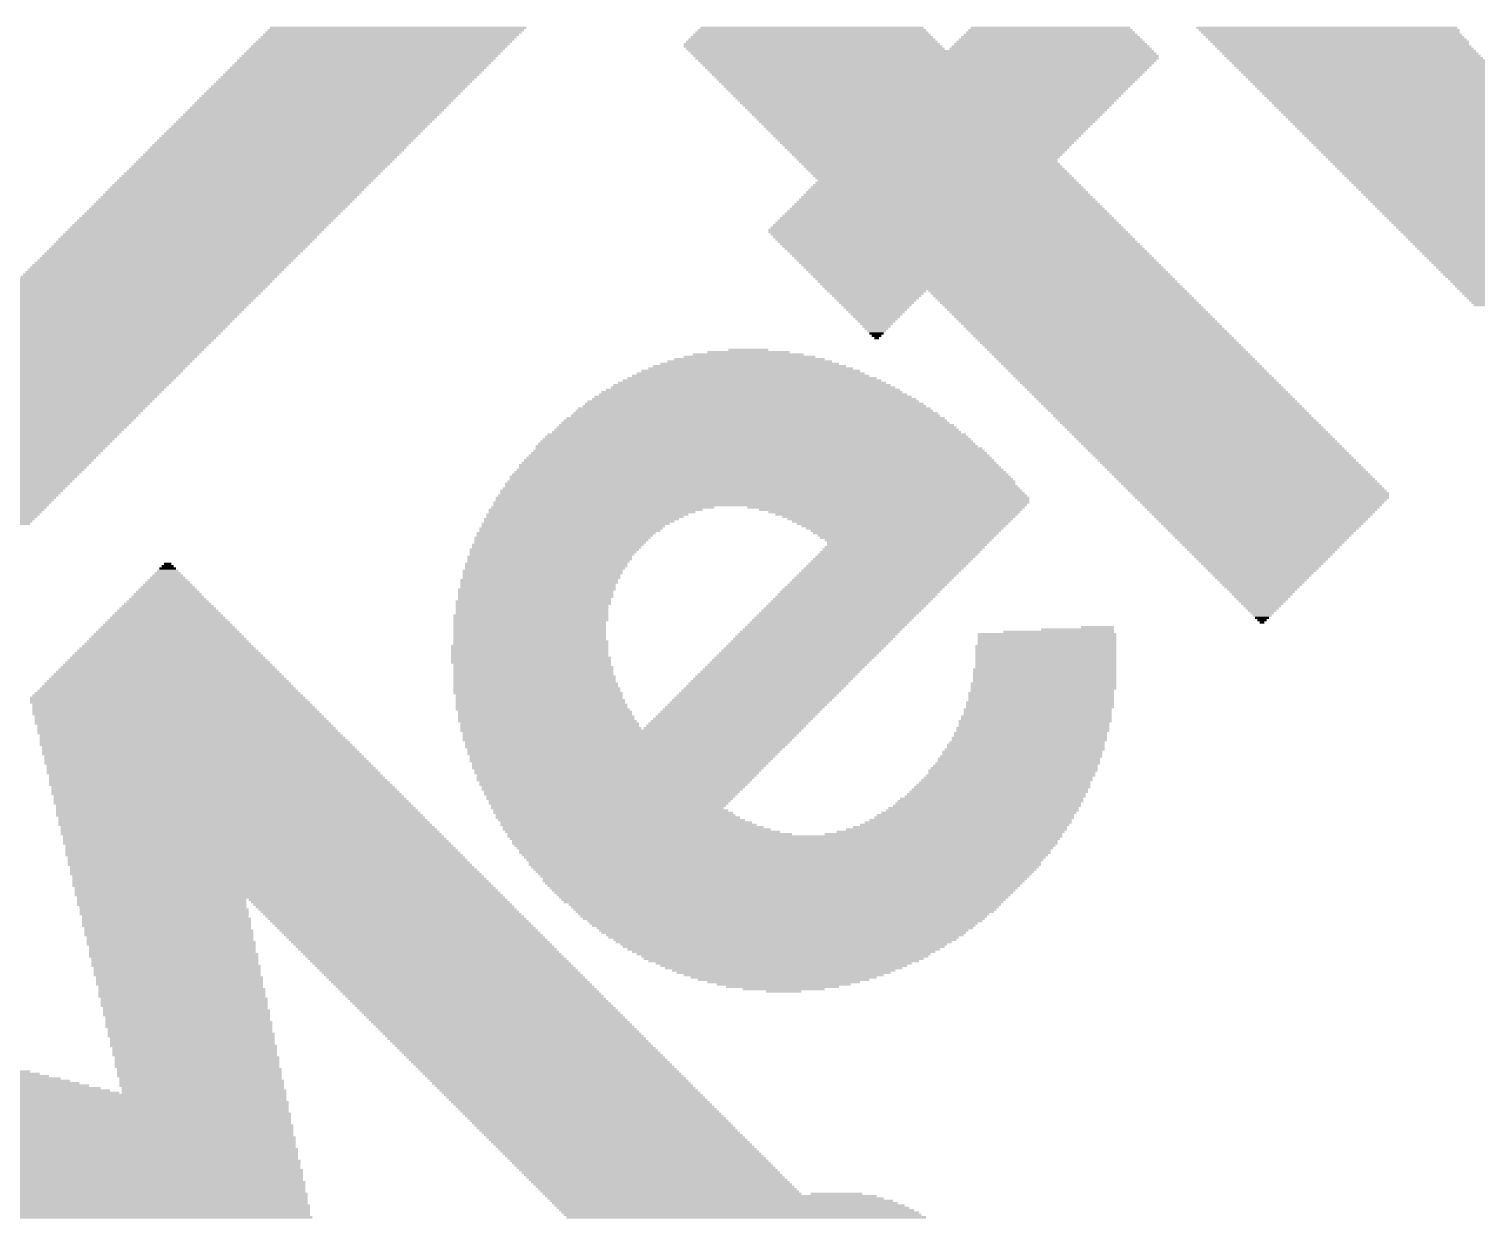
# Model space of a CAD drawing. Extents: x -3.4 to 68.6, y -0.2 to 53.3.
# Drawn here: x 29.53 to 42.55, y 21.31 to 32.01 of the extents above; entities that cross this region are included whole.
import ezdxf

# ---------------------------------------------------------------- set-up
doc = ezdxf.new("R2010")
doc.units = 0
doc.layers.add('200', color=4, linetype='CONTINUOUS')

# ---------------------------------------------------------------- blocks, each defined once
blk = doc.blocks.new('RECT')
blk.add_solid([(-0.5, -0.5), (0.5, -0.5), (-0.5, 0.5), (0.5, 0.5)])

msp = doc.modelspace()

# ---------------------------------------------------------------- block references
at = {"layer": '200', "yscale": 0.0212}
for p, xscale in [((32.7435, 31.9181), 2.3071), ((32.7647, 31.9392), 2.3071), ((32.7859, 31.9604), 2.3071), ((32.807, 31.9816), 2.3071), ((32.8282, 32.0027), 2.3071), ((32.8494, 32.0239), 2.3071), ((36.5745, 31.9181), 2.2224), ((36.5745, 31.9392), 2.1801), ((36.5745, 31.9604), 2.1377), ((36.5745, 31.9816), 2.0954), ((36.5745, 32.0027), 2.0531), ((36.5745, 32.0239), 2.0108), ((38.7229, 31.9181), 1.6509), ((38.7229, 31.9392), 1.6086), ((38.7229, 31.9604), 1.5663), ((38.7229, 31.9816), 1.5239), ((38.7229, 32.0027), 1.4816), ((38.7229, 32.0239), 1.4393), ((41.2099, 32.0239), 2.3494), ((41.231, 32.0027), 2.3494), ((41.2416, 31.9816), 2.3282), ((41.2628, 31.9604), 2.3282), ((41.2839, 31.9392), 2.3282), ((41.3051, 31.9181), 2.3282), ((32.6165, 31.7911), 2.3071), ((32.6377, 31.8122), 2.3071), ((32.6589, 31.8334), 2.3071), ((32.68, 31.8546), 2.3071), ((32.7012, 31.8757), 2.3071), ((32.7224, 31.8969), 2.3071), ((36.5745, 31.8757), 2.3071), ((36.5851, 31.8546), 2.3282), ((36.5745, 31.8969), 2.2647), ((36.6063, 31.8334), 2.3282), ((37.5587, 31.8122), 4.1908), ((37.5799, 31.7911), 4.1908), ((38.7229, 31.8334), 1.8203), ((38.7229, 31.8546), 1.7779), ((38.7229, 31.8757), 1.7356), ((38.7229, 31.8969), 1.6933), ((41.3263, 31.8969), 2.3282), ((41.3368, 31.8757), 2.3071), ((41.358, 31.8546), 2.3071), ((41.3792, 31.8334), 2.3071), ((41.4003, 31.8122), 2.3071), ((41.4215, 31.7911), 2.3071), ((32.4895, 31.6641), 2.3071), ((32.5107, 31.6852), 2.3071), ((32.5319, 31.7064), 2.3071), ((32.553, 31.7276), 2.3071), ((32.5742, 31.7487), 2.3071), ((32.5954, 31.7699), 2.3071), ((37.6011, 31.7699), 4.1908), ((37.6117, 31.7487), 4.1697), ((37.6117, 31.7276), 4.1273), ((37.6117, 31.7064), 4.085), ((37.6117, 31.6852), 4.0427), ((37.6117, 31.6641), 4.0003), ((41.4427, 31.7699), 2.3071), ((41.4638, 31.7487), 2.3071), ((41.485, 31.7276), 2.3071), ((41.5062, 31.7064), 2.3071), ((41.5273, 31.6852), 2.3071), ((41.5485, 31.6641), 2.3071), ((32.3625, 31.5371), 2.3071), ((32.3837, 31.5582), 2.3071), ((32.4049, 31.5794), 2.3071), ((32.426, 31.6006), 2.3071), ((32.4472, 31.6217), 2.3071), ((32.4684, 31.6429), 2.3071), ((37.6117, 31.6429), 3.958), ((37.6117, 31.6217), 3.9157), ((37.6117, 31.6006), 3.8733), ((37.6117, 31.5794), 3.831), ((37.6117, 31.5582), 3.7887), ((37.6117, 31.5371), 3.7464), ((41.5697, 31.6429), 2.3071), ((41.5908, 31.6217), 2.3071), ((41.612, 31.6006), 2.3071), ((41.6332, 31.5794), 2.3071), ((41.6543, 31.5582), 2.3071), ((41.6755, 31.5371), 2.3071), ((32.2144, 31.3889), 2.3071), ((32.2355, 31.4101), 2.3071), ((32.2567, 31.4312), 2.3071), ((32.2779, 31.4524), 2.3071), ((32.299, 31.4736), 2.3071), ((32.3202, 31.4947), 2.3071), ((32.3414, 31.5159), 2.3071), ((37.6117, 31.5159), 3.704), ((37.6117, 31.4947), 3.6617), ((37.6117, 31.4736), 3.6194), ((37.6117, 31.4524), 3.577), ((37.6117, 31.4312), 3.5347), ((37.6117, 31.4101), 3.4924), ((37.6117, 31.3889), 3.45), ((41.6967, 31.5159), 2.3071), ((41.7178, 31.4947), 2.3071), ((41.739, 31.4736), 2.3071), ((41.7602, 31.4524), 2.3071), ((41.7813, 31.4312), 2.3071), ((41.8025, 31.4101), 2.3071), ((41.8237, 31.3889), 2.3071), ((32.0874, 31.2619), 2.3071), ((32.1086, 31.2831), 2.3071), ((32.1297, 31.3042), 2.3071), ((32.1509, 31.3254), 2.3071), ((32.172, 31.3466), 2.3071), ((32.1932, 31.3677), 2.3071), ((37.6117, 31.3677), 3.4077), ((37.6117, 31.3466), 3.3654), ((37.6117, 31.3254), 3.323), ((37.6117, 31.3042), 3.2807), ((37.6117, 31.2831), 3.2384), ((37.6117, 31.2619), 3.196), ((41.8448, 31.3677), 2.3071), ((41.866, 31.3466), 2.3071), ((41.8872, 31.3254), 2.3071), ((41.9083, 31.3042), 2.3071), ((41.9295, 31.2831), 2.3071), ((41.9507, 31.2619), 2.3071), ((31.9604, 31.1349), 2.3071), ((31.9816, 31.1561), 2.3071), ((32.0027, 31.1773), 2.3071), ((32.0239, 31.1984), 2.3071), ((32.0451, 31.2196), 2.3071), ((32.0662, 31.2408), 2.3071), ((37.6117, 31.2408), 3.1537), ((37.6117, 31.2196), 3.1114), ((37.6117, 31.1984), 3.069), ((37.6117, 31.1773), 3.0267), ((37.6117, 31.1561), 2.9844), ((37.6117, 31.1349), 2.9421), ((41.9718, 31.2408), 2.3071), ((41.993, 31.2196), 2.3071), ((42.0142, 31.1984), 2.3071), ((42.0353, 31.1773), 2.3071), ((42.0565, 31.1561), 2.3071), ((42.0777, 31.1349), 2.3071), ((31.8334, 31.0079), 2.3071), ((31.8546, 31.0291), 2.3071), ((31.8757, 31.0503), 2.3071), ((31.8969, 31.0714), 2.3071), ((31.9181, 31.0926), 2.3071), ((31.9392, 31.1138), 2.3071), ((37.6117, 31.1138), 2.8997), ((37.6117, 31.0926), 2.8574), ((37.6117, 31.0714), 2.8151), ((37.6117, 31.0503), 2.7727), ((37.6117, 31.0291), 2.7304), ((37.6117, 31.0079), 2.6881), ((42.0988, 31.1138), 2.3071), ((42.12, 31.0926), 2.3071), ((42.1412, 31.0714), 2.3071), ((42.1623, 31.0503), 2.3071), ((42.1835, 31.0291), 2.3071), ((42.2046, 31.0079), 2.3071), ((31.7064, 30.8809), 2.3071), ((31.7276, 30.9021), 2.3071), ((31.7487, 30.9233), 2.3071), ((31.7699, 30.9444), 2.3071), ((31.7911, 30.9656), 2.3071), ((31.8122, 30.9868), 2.3071), ((37.6117, 30.9868), 2.6457), ((37.6117, 30.9656), 2.6034), ((37.6117, 30.9444), 2.5611), ((37.6117, 30.9233), 2.5187), ((37.6117, 30.9021), 2.4764), ((37.6117, 30.8809), 2.4341), ((42.2258, 30.9868), 2.3071), ((42.247, 30.9656), 2.3071), ((42.2681, 30.9444), 2.3071), ((42.2893, 30.9233), 2.3071), ((42.3105, 30.9021), 2.3071), ((42.3316, 30.8809), 2.3071), ((31.5794, 30.7539), 2.3071), ((31.6006, 30.7751), 2.3071), ((31.6217, 30.7963), 2.3071), ((31.6429, 30.8174), 2.3071), ((31.6641, 30.8386), 2.3071), ((31.6852, 30.8598), 2.3071), ((37.6117, 30.8598), 2.3917), ((37.6117, 30.8386), 2.3494), ((37.6222, 30.8174), 2.3282), ((37.6434, 30.7963), 2.3282), ((37.6646, 30.7751), 2.3282), ((37.6857, 30.7539), 2.3282), ((42.3528, 30.8598), 2.3071), ((42.374, 30.8386), 2.3071), ((42.3951, 30.8174), 2.3071), ((42.4163, 30.7963), 2.3071), ((42.4375, 30.7751), 2.3071), ((42.4586, 30.7539), 2.3071), ((31.4312, 30.6058), 2.3071), ((31.4524, 30.6269), 2.3071), ((31.4736, 30.6481), 2.3071), ((31.4947, 30.6693), 2.3071), ((31.5159, 30.6904), 2.3071), ((31.5371, 30.7116), 2.3071), ((31.5582, 30.7328), 2.3071), ((37.7069, 30.7328), 2.3282), ((37.7281, 30.7116), 2.3282), ((37.7492, 30.6904), 2.3282), ((37.7916, 30.6058), 2.4129), ((37.7704, 30.6693), 2.3282), ((37.7916, 30.6269), 2.3706), ((37.7916, 30.6481), 2.3282), ((42.4798, 30.7328), 2.3071), ((42.501, 30.7116), 2.3071), ((42.5221, 30.6904), 2.3071), ((42.5433, 30.6693), 2.3071), ((42.5645, 30.6481), 2.3071), ((42.5856, 30.6269), 2.3071), ((42.6068, 30.6058), 2.3071), ((31.3042, 30.4788), 2.3071), ((31.3254, 30.4999), 2.3071), ((31.3466, 30.5211), 2.3071), ((31.3677, 30.5423), 2.3071), ((31.3889, 30.5634), 2.3071), ((31.4101, 30.5846), 2.3071), ((37.7916, 30.4788), 2.6669), ((37.7916, 30.4999), 2.6246), ((37.7916, 30.5211), 2.5822), ((37.7916, 30.5423), 2.5399), ((37.7916, 30.5634), 2.4976), ((37.7916, 30.5846), 2.4552), ((42.628, 30.5846), 2.3071), ((42.6491, 30.5634), 2.3071), ((42.6703, 30.5423), 2.3071), ((42.6915, 30.5211), 2.3071), ((42.7126, 30.4999), 2.3071), ((42.7338, 30.4788), 2.3071), ((31.1773, 30.3518), 2.3071), ((31.1984, 30.373), 2.3071), ((31.2196, 30.3941), 2.3071), ((31.2408, 30.4153), 2.3071), ((31.2619, 30.4364), 2.3071), ((31.2831, 30.4576), 2.3071), ((37.7916, 30.3518), 2.9209), ((37.7916, 30.373), 2.8786), ((37.7916, 30.3941), 2.8362), ((37.7916, 30.4153), 2.7939), ((37.7916, 30.4364), 2.7516), ((37.7916, 30.4576), 2.7092), ((42.755, 30.4576), 2.3071), ((42.7761, 30.4364), 2.3071), ((42.7973, 30.4153), 2.3071), ((42.8185, 30.3941), 2.3071), ((42.8396, 30.373), 2.3071), ((42.8608, 30.3518), 2.3071), ((31.0503, 30.2248), 2.3071), ((31.0714, 30.246), 2.3071), ((31.0926, 30.2671), 2.3071), ((31.1138, 30.2883), 2.3071), ((31.1349, 30.3095), 2.3071), ((31.1561, 30.3306), 2.3071), ((37.7916, 30.2248), 3.1749), ((37.7916, 30.246), 3.1325), ((37.7916, 30.2671), 3.0902), ((37.7916, 30.2883), 3.0479), ((37.7916, 30.3095), 3.0055), ((37.7916, 30.3306), 2.9632), ((42.882, 30.3306), 2.3071), ((42.9031, 30.3095), 2.3071), ((42.9243, 30.2883), 2.3071), ((42.9455, 30.2671), 2.3071), ((42.9666, 30.246), 2.3071), ((42.9878, 30.2248), 2.3071), ((30.9233, 30.0978), 2.3071), ((30.9444, 30.119), 2.3071), ((30.9656, 30.1401), 2.3071), ((30.9868, 30.1613), 2.3071), ((31.0079, 30.1825), 2.3071), ((31.0291, 30.2036), 2.3071), ((37.7916, 30.2036), 3.2172), ((37.8022, 30.1825), 3.2384), ((37.8233, 30.1613), 3.2384), ((37.8445, 30.1401), 3.2384), ((37.8657, 30.119), 3.2384), ((37.8868, 30.0978), 3.2384), ((43.0089, 30.2036), 2.3071), ((43.0301, 30.1825), 2.3071), ((43.0513, 30.1613), 2.3071), ((43.0724, 30.1401), 2.3071), ((43.0936, 30.119), 2.3071), ((43.1148, 30.0978), 2.3071), ((30.7963, 29.9708), 2.3071), ((30.8174, 29.992), 2.3071), ((30.8386, 30.0131), 2.3071), ((30.8598, 30.0343), 2.3071), ((30.8809, 30.0555), 2.3071), ((30.9021, 30.0766), 2.3071), ((37.908, 30.0766), 3.2384), ((37.9291, 30.0555), 3.2384), ((37.9503, 30.0343), 3.2384), ((37.9715, 30.0131), 3.2384), ((37.9926, 29.992), 3.2384), ((38.0138, 29.9708), 3.2384), ((43.1359, 30.0766), 2.3071), ((43.1571, 30.0555), 2.3071), ((43.1783, 30.0343), 2.3071), ((43.1994, 30.0131), 2.3071), ((43.2206, 29.992), 2.3071), ((43.2418, 29.9708), 2.3071), ((30.6693, 29.8438), 2.3071), ((30.6904, 29.865), 2.3071), ((30.7116, 29.8861), 2.3071), ((30.7328, 29.9073), 2.3071), ((30.7539, 29.9285), 2.3071), ((30.7751, 29.9496), 2.3071), ((38.035, 29.9496), 3.2384), ((38.0561, 29.9285), 3.2384), ((38.0773, 29.9073), 3.2384), ((38.0985, 29.8861), 3.2384), ((38.1196, 29.865), 3.2384), ((38.1408, 29.8438), 3.2384), ((43.2629, 29.9496), 2.3071), ((43.2841, 29.9285), 2.3071), ((43.3053, 29.9073), 2.3071), ((43.3264, 29.8861), 2.3071), ((43.3476, 29.865), 2.3071), ((43.3688, 29.8438), 2.3071), ((30.5211, 29.6956), 2.3071), ((30.5423, 29.7168), 2.3071), ((30.5634, 29.738), 2.3071), ((30.5846, 29.7591), 2.3071), ((30.6058, 29.7803), 2.3071), ((30.6269, 29.8015), 2.3071), ((30.6481, 29.8226), 2.3071), ((38.162, 29.8226), 3.2384), ((38.1831, 29.8015), 3.2384), ((38.2043, 29.7803), 3.2384), ((38.2255, 29.7591), 3.2384), ((38.2466, 29.738), 3.2384), ((38.2678, 29.7168), 3.2384), ((38.289, 29.6956), 3.2384), ((43.3899, 29.8226), 2.3071), ((43.4111, 29.8015), 2.3071), ((43.4323, 29.7803), 2.3071), ((43.4534, 29.7591), 2.3071), ((43.4746, 29.738), 2.3071), ((43.4958, 29.7168), 2.3071), ((44.988, 29.6956), 5.2491), ((30.3941, 29.5687), 2.3071), ((30.4153, 29.5898), 2.3071), ((30.4365, 29.611), 2.3071), ((30.4576, 29.6321), 2.3071), ((30.4788, 29.6533), 2.3071), ((30.4999, 29.6745), 2.3071), ((38.3101, 29.6745), 3.2384), ((37.1566, 29.6533), 0.889), ((37.1566, 29.6321), 0.8466), ((37.1566, 29.611), 0.8043), ((37.1566, 29.5898), 0.762), ((37.1566, 29.5687), 0.7196), ((38.7864, 29.6533), 2.3282), ((38.8075, 29.6321), 2.3282), ((38.8287, 29.611), 2.3282), ((38.8499, 29.5898), 2.3282), ((38.871, 29.5687), 2.3282), ((44.988, 29.6745), 5.2068), ((44.988, 29.6533), 5.1645), ((44.988, 29.6321), 5.1221), ((44.988, 29.611), 5.0798), ((44.988, 29.5898), 5.0375), ((44.988, 29.5687), 4.9951), ((30.2671, 29.4417), 2.3071), ((30.2883, 29.4628), 2.3071), ((30.3095, 29.484), 2.3071), ((30.3306, 29.5052), 2.3071), ((30.3518, 29.5263), 2.3071), ((30.373, 29.5475), 2.3071), ((37.1566, 29.5475), 0.6773), ((37.1566, 29.5263), 0.635), ((37.1566, 29.5052), 0.5926), ((37.1566, 29.484), 0.5503), ((37.1566, 29.4628), 0.508), ((37.1566, 29.4417), 0.4656), ((38.8922, 29.5475), 2.3282), ((38.9134, 29.5263), 2.3282), ((38.9345, 29.5052), 2.3282), ((38.9557, 29.484), 2.3282), ((38.9769, 29.4628), 2.3282), ((38.998, 29.4417), 2.3282), ((44.988, 29.5475), 4.9528), ((44.988, 29.5263), 4.9105), ((30.1401, 29.3147), 2.3071), ((30.1613, 29.3358), 2.3071), ((30.1825, 29.357), 2.3071), ((30.2036, 29.3782), 2.3071), ((30.2248, 29.3993), 2.3071), ((30.246, 29.4205), 2.3071), ((37.1566, 29.4205), 0.4233), ((37.1566, 29.3993), 0.381), ((37.1566, 29.3782), 0.3387), ((37.1566, 29.357), 0.2963), ((37.1566, 29.3358), 0.254), ((37.1566, 29.3147), 0.2117), ((39.0192, 29.4205), 2.3282), ((39.0404, 29.3993), 2.3282), ((39.0615, 29.3782), 2.3282), ((39.0827, 29.357), 2.3282), ((39.1039, 29.3358), 2.3282), ((39.125, 29.3147), 2.3282), ((30.0131, 29.1877), 2.3071), ((30.0343, 29.2088), 2.3071), ((30.0555, 29.23), 2.3071), ((30.0766, 29.2512), 2.3071), ((30.0978, 29.2723), 2.3071), ((30.119, 29.2935), 2.3071), ((37.1566, 29.2935), 0.1693), ((37.1566, 29.2723), 0.127), ((37.1566, 29.2512), 0.0847), ((37.1566, 29.23), 0.0423), ((39.1462, 29.2935), 2.3282), ((39.1673, 29.2723), 2.3282), ((39.1885, 29.2512), 2.3282), ((39.2097, 29.23), 2.3282), ((39.2308, 29.2088), 2.3282), ((39.252, 29.1877), 2.3282), ((29.8861, 29.0607), 2.3071), ((29.9073, 29.0818), 2.3071), ((29.9285, 29.103), 2.3071), ((29.9496, 29.1242), 2.3071), ((29.9708, 29.1453), 2.3071), ((29.992, 29.1665), 2.3071), ((36.0136, 29.0607), 1.1853), ((36.0031, 29.0818), 0.9948), ((36.0031, 29.103), 0.7408), ((36.0031, 29.1242), 0.3598), ((39.2732, 29.1665), 2.3282), ((39.2943, 29.1453), 2.3282), ((39.3155, 29.1242), 2.3282), ((39.3367, 29.103), 2.3282), ((39.3578, 29.0818), 2.3282), ((39.379, 29.0607), 2.3282), ((29.738, 28.9125), 2.3071), ((29.7591, 28.9337), 2.3071), ((29.7803, 28.9548), 2.3071), ((29.8015, 28.976), 2.3071), ((29.8226, 28.9972), 2.3071), ((29.8438, 29.0183), 2.3071), ((29.865, 29.0395), 2.3071), ((36.0242, 28.9125), 2.0531), ((36.0242, 28.9337), 1.9684), ((36.0242, 28.9548), 1.8414), ((36.0136, 28.976), 1.7356), ((36.0136, 28.9972), 1.6086), ((36.0136, 29.0183), 1.4816), ((36.0136, 29.0395), 1.3546), ((39.4002, 29.0395), 2.3282), ((39.4213, 29.0183), 2.3282), ((39.4425, 28.9972), 2.3282), ((39.4637, 28.976), 2.3282), ((39.4848, 28.9548), 2.3282), ((39.506, 28.9337), 2.3282), ((39.5272, 28.9125), 2.3282), ((29.611, 28.7855), 2.3071), ((29.6322, 28.8067), 2.3071), ((29.6533, 28.8278), 2.3071), ((29.6745, 28.849), 2.3071), ((29.6956, 28.8702), 2.3071), ((29.7168, 28.8913), 2.3071), ((36.0454, 28.7855), 2.5611), ((36.0348, 28.8067), 2.4976), ((36.0348, 28.8278), 2.4129), ((36.0348, 28.849), 2.3282), ((36.0348, 28.8702), 2.2436), ((36.0242, 28.8913), 2.1377), ((39.5483, 28.8913), 2.3282), ((39.5695, 28.8702), 2.3282), ((39.5907, 28.849), 2.3282), ((39.6118, 28.8278), 2.3282), ((39.633, 28.8067), 2.3282), ((39.6542, 28.7855), 2.3282), ((29.484, 28.6585), 2.3071), ((29.5052, 28.6797), 2.3071), ((29.5263, 28.7009), 2.3071), ((29.5475, 28.722), 2.3071), ((29.5687, 28.7432), 2.3071), ((29.5898, 28.7643), 2.3071), ((36.0454, 28.6585), 2.9844), ((36.056, 28.6797), 2.9209), ((36.0454, 28.7009), 2.8574), ((36.0454, 28.722), 2.7727), ((36.0348, 28.7432), 2.7092), ((36.0454, 28.7643), 2.6457), ((39.6753, 28.7643), 2.3282), ((39.6965, 28.7432), 2.3282), ((39.7177, 28.722), 2.3282), ((39.7388, 28.7009), 2.3282), ((39.76, 28.6797), 2.3282), ((39.7812, 28.6585), 2.3282), ((29.357, 28.5315), 2.3071), ((29.3782, 28.5527), 2.3071), ((29.3993, 28.5739), 2.3071), ((29.4205, 28.595), 2.3071), ((29.4417, 28.6162), 2.3071), ((29.4628, 28.6374), 2.3071), ((36.0666, 28.5315), 3.323), ((36.0666, 28.5527), 3.2807), ((36.056, 28.5739), 3.2172), ((36.056, 28.595), 3.1749), ((36.056, 28.6162), 3.0902), ((36.056, 28.6374), 3.0479), ((39.8023, 28.6374), 2.3282), ((39.8235, 28.6162), 2.3282), ((39.8447, 28.595), 2.3282), ((39.8658, 28.5739), 2.3282), ((39.887, 28.5527), 2.3282), ((39.9081, 28.5315), 2.3282), ((29.23, 28.4045), 2.3071), ((29.2512, 28.4257), 2.3071), ((29.2723, 28.4469), 2.3071), ((29.2935, 28.468), 2.3071), ((29.3147, 28.4892), 2.3071), ((29.3358, 28.5104), 2.3071), ((36.0771, 28.4045), 3.6405), ((36.0771, 28.4257), 3.5982), ((36.0771, 28.4469), 3.5559), ((36.0666, 28.468), 3.4924), ((36.0666, 28.4892), 3.45), ((36.0666, 28.5104), 3.4077), ((39.9293, 28.5104), 2.3282), ((39.9505, 28.4892), 2.3282), ((39.9717, 28.468), 2.3282), ((39.9928, 28.4469), 2.3282), ((40.014, 28.4257), 2.3282), ((40.0352, 28.4045), 2.3282), ((29.103, 28.2775), 2.3071), ((29.1242, 28.2987), 2.3071), ((29.1453, 28.3199), 2.3071), ((29.1665, 28.341), 2.3071), ((29.1877, 28.3622), 2.3071), ((29.2088, 28.3834), 2.3071), ((36.0771, 28.2775), 3.9368), ((36.0771, 28.2987), 3.8945), ((36.0771, 28.3199), 3.8522), ((36.0771, 28.341), 3.8099), ((36.0771, 28.3622), 3.7675), ((36.0771, 28.3834), 3.6829), ((40.0563, 28.3834), 2.3282), ((40.0775, 28.3622), 2.3282), ((40.0986, 28.341), 2.3282), ((40.1198, 28.3199), 2.3282), ((40.141, 28.2987), 2.3282), ((40.1621, 28.2775), 2.3282), ((28.9548, 28.1294), 2.3071), ((28.976, 28.1505), 2.3071), ((28.9972, 28.1717), 2.3071), ((29.0183, 28.1929), 2.3071), ((29.0395, 28.214), 2.3071), ((29.0607, 28.2352), 2.3071), ((29.0818, 28.2564), 2.3071), ((36.0983, 28.1294), 4.2332), ((36.0983, 28.1505), 4.1908), ((36.0983, 28.1717), 4.1485), ((36.0983, 28.1929), 4.1062), ((36.0983, 28.214), 4.0638), ((36.0771, 28.2564), 3.9792), ((36.0983, 28.2352), 4.0215), ((40.1833, 28.2564), 2.3282), ((40.2045, 28.2352), 2.3282), ((40.2256, 28.214), 2.3282), ((40.2468, 28.1929), 2.3282), ((40.268, 28.1717), 2.3282), ((40.2891, 28.1505), 2.3282), ((40.3103, 28.1294), 2.3282), ((28.8278, 28.0024), 2.3071), ((28.849, 28.0235), 2.3071), ((28.8702, 28.0447), 2.3071), ((28.8913, 28.0659), 2.3071), ((28.9125, 28.087), 2.3071), ((28.9337, 28.1082), 2.3071), ((36.1089, 28.0024), 4.466), ((36.1089, 28.0235), 4.4237), ((36.1089, 28.0447), 4.3813), ((36.0983, 28.087), 4.3178), ((36.1089, 28.0659), 4.339), ((36.0983, 28.1082), 4.2755), ((40.3315, 28.1082), 2.3282), ((40.3526, 28.087), 2.3282), ((40.3738, 28.0659), 2.3282), ((40.395, 28.0447), 2.3282), ((40.4161, 28.0235), 2.3282), ((40.4373, 28.0024), 2.3282), ((28.7009, 27.8754), 2.3071), ((28.722, 27.8966), 2.3071), ((28.7432, 27.9177), 2.3071), ((28.7644, 27.9389), 2.3071), ((28.7855, 27.96), 2.3071), ((28.8067, 27.9812), 2.3071), ((36.1195, 27.8754), 4.6565), ((36.1089, 27.9177), 4.593), ((36.1195, 27.8966), 4.6141), ((36.1195, 27.9389), 4.5718), ((36.1089, 27.9812), 4.5083), ((36.1195, 27.96), 4.5295), ((40.4585, 27.9812), 2.3282), ((40.4796, 27.96), 2.3282), ((40.5008, 27.9389), 2.3282), ((40.522, 27.9177), 2.3282), ((40.5431, 27.8966), 2.3282), ((40.5643, 27.8754), 2.3282), ((28.5739, 27.7484), 2.3071), ((28.595, 27.7696), 2.3071), ((28.6162, 27.7907), 2.3071), ((28.6374, 27.8119), 2.3071), ((28.6585, 27.8331), 2.3071), ((28.6797, 27.8542), 2.3071), ((36.1195, 27.7484), 4.8258), ((36.1301, 27.7907), 4.8046), ((36.1301, 27.7696), 4.8046), ((36.1301, 27.8119), 4.7623), ((36.1195, 27.8542), 4.6988), ((36.1301, 27.8331), 4.72), ((40.5855, 27.8542), 2.3282), ((40.6066, 27.8331), 2.3282), ((40.6172, 27.8119), 2.3071), ((40.6278, 27.7907), 2.2859), ((40.6278, 27.7696), 2.2436), ((40.6278, 27.7484), 2.2012), ((28.4469, 27.6214), 2.3071), ((28.468, 27.6426), 2.3071), ((28.4892, 27.6637), 2.3071), ((28.5104, 27.6849), 2.3071), ((28.5315, 27.7061), 2.3071), ((28.5527, 27.7272), 2.3071), ((34.5532, 27.6426), 1.8203), ((34.532, 27.6214), 1.7779), ((34.6273, 27.6849), 1.9261), ((34.5955, 27.6637), 1.8626), ((34.6908, 27.7061), 2.0108), ((36.1089, 27.7272), 4.8046), ((37.2413, 27.7061), 2.4976), ((37.2836, 27.6849), 2.3706), ((37.3153, 27.6637), 2.2647), ((37.3365, 27.6426), 2.1801), ((37.3577, 27.6214), 2.0954), ((40.6278, 27.7272), 2.1589), ((40.6278, 27.7061), 2.1166), ((40.6278, 27.6849), 2.0742), ((40.6278, 27.6637), 2.0319), ((40.6278, 27.6426), 1.9896), ((40.6278, 27.6214), 1.9473), ((28.3834, 27.5579), 2.3071), ((28.4045, 27.5791), 2.3071), ((28.4257, 27.6002), 2.3071), ((34.405, 27.5156), 1.6509), ((34.3945, 27.4944), 1.6298), ((34.4474, 27.5579), 1.6933), ((34.4262, 27.5367), 1.6509), ((34.5003, 27.6002), 1.7568), ((34.4791, 27.5791), 1.7144), ((37.3683, 27.6002), 2.0319), ((37.3788, 27.5791), 1.9684), ((37.3894, 27.5579), 1.9049), ((37.4, 27.5367), 1.8414), ((37.4106, 27.5156), 1.7779), ((37.4212, 27.4944), 1.7144), ((40.6278, 27.6002), 1.9049), ((40.6278, 27.5791), 1.8626), ((40.6278, 27.5579), 1.8203), ((40.6278, 27.5367), 1.7779), ((40.6278, 27.5156), 1.7356), ((40.6278, 27.4944), 1.6933), ((34.2886, 27.3674), 1.5451), ((34.331, 27.4309), 1.5874), ((34.3204, 27.4097), 1.5663), ((34.3098, 27.3886), 1.5451), ((34.3627, 27.4732), 1.6086), ((34.3521, 27.4521), 1.5874), ((37.4212, 27.4732), 1.6721), ((37.4318, 27.4521), 1.6086), ((37.4318, 27.4309), 1.5663), ((37.4423, 27.4097), 1.5028), ((37.4423, 27.3886), 1.4604), ((37.4318, 27.3674), 1.4393), ((40.6278, 27.4732), 1.6509), ((40.6278, 27.4521), 1.6086), ((40.6278, 27.4309), 1.5663), ((40.6278, 27.4097), 1.5239), ((40.6278, 27.3886), 1.4816), ((40.6278, 27.3674), 1.4393), ((34.2146, 27.2616), 1.4816), ((34.2146, 27.2404), 1.4816), ((34.204, 27.2192), 1.4604), ((34.2463, 27.3039), 1.5028), ((34.2357, 27.2827), 1.4816), ((34.2569, 27.3251), 1.5239), ((34.278, 27.3462), 1.5239), ((37.2836, 27.2192), 1.4393), ((37.3048, 27.2404), 1.4393), ((37.3259, 27.2616), 1.4393), ((37.3471, 27.2827), 1.4393), ((37.3683, 27.3039), 1.4393), ((37.3894, 27.3251), 1.4393), ((37.4106, 27.3462), 1.4393), ((40.6278, 27.3462), 1.3969), ((40.6278, 27.3251), 1.3546), ((40.6278, 27.3039), 1.3123), ((40.6278, 27.2827), 1.27), ((40.6278, 27.2616), 1.2276), ((40.6278, 27.2404), 1.1853), ((40.6278, 27.2192), 1.143), ((30.7751, 27.0922), 0.2752), ((30.7751, 27.1134), 0.2328), ((30.7751, 27.1346), 0.1905), ((30.7751, 27.1557), 0.1482), ((30.7751, 27.1769), 0.1058), ((30.7751, 27.1981), 0.0635), ((34.1511, 27.1346), 1.4393), ((34.1511, 27.1134), 1.4393), ((34.1405, 27.0922), 1.4181), ((34.1722, 27.1557), 1.4393), ((34.1828, 27.1981), 1.4604), ((34.1828, 27.1769), 1.4604), ((37.1566, 27.0922), 1.4393), ((37.1778, 27.1134), 1.4393), ((37.1989, 27.1346), 1.4393), ((37.2201, 27.1557), 1.4393), ((37.2413, 27.1769), 1.4393), ((37.2624, 27.1981), 1.4393), ((40.6278, 27.1981), 1.1006), ((40.6278, 27.1769), 1.0583), ((40.6278, 27.1557), 1.016), ((40.6278, 27.1346), 0.9736), ((40.6278, 27.1134), 0.9313), ((40.6278, 27.0922), 0.889), ((30.7751, 26.9653), 0.5291), ((30.7751, 26.9864), 0.4868), ((30.7751, 27.0076), 0.4445), ((30.7751, 27.0288), 0.4022), ((30.7751, 27.0499), 0.3598), ((30.7751, 27.0711), 0.3175), ((34.0981, 26.9653), 1.4181), ((34.1087, 27.0076), 1.3969), ((34.1087, 26.9864), 1.3969), ((34.1193, 27.0499), 1.4181), ((34.1193, 27.0288), 1.4181), ((34.1405, 27.0711), 1.4181), ((37.0296, 26.9653), 1.4393), ((37.0508, 26.9864), 1.4393), ((37.0719, 27.0076), 1.4393), ((37.0931, 27.0288), 1.4393), ((37.1143, 27.0499), 1.4393), ((37.1354, 27.0711), 1.4393), ((40.6278, 27.0711), 0.8466), ((40.6278, 27.0499), 0.8043), ((40.6278, 27.0288), 0.762), ((40.6278, 27.0076), 0.7196), ((40.6278, 26.9864), 0.6773), ((40.6278, 26.9653), 0.635), ((30.7751, 26.8383), 0.7831), ((30.7751, 26.8594), 0.7408), ((30.7751, 26.8806), 0.6985), ((30.7751, 26.9018), 0.6561), ((30.7751, 26.9229), 0.6138), ((30.7751, 26.9441), 0.5715), ((34.0664, 26.8594), 1.3969), ((34.0664, 26.8383), 1.3969), ((34.077, 26.8806), 1.3758), ((34.0876, 26.9441), 1.3969), ((34.0876, 26.9229), 1.3969), ((34.0876, 26.9018), 1.3969), ((36.9026, 26.8383), 1.4393), ((36.9238, 26.8594), 1.4393), ((36.9449, 26.8806), 1.4393), ((36.9661, 26.9018), 1.4393), ((36.9873, 26.9229), 1.4393), ((37.0084, 26.9441), 1.4393), ((40.6278, 26.9441), 0.5926), ((40.6278, 26.9229), 0.5503), ((40.6278, 26.9018), 0.508), ((40.6278, 26.8806), 0.4656), ((40.6278, 26.8594), 0.4233), ((40.6278, 26.8383), 0.381), ((30.7751, 26.7113), 1.0371), ((30.7751, 26.7324), 0.9948), ((30.7751, 26.7536), 0.9525), ((30.7751, 26.7748), 0.9101), ((30.7751, 26.7959), 0.8678), ((30.7751, 26.8171), 0.8255), ((34.0452, 26.7324), 1.3969), ((34.0452, 26.7113), 1.3969), ((34.0558, 26.8171), 1.3758), ((34.0558, 26.7959), 1.3758), ((34.0558, 26.7748), 1.3758), ((34.0558, 26.7536), 1.3758), ((36.7756, 26.7113), 1.4393), ((36.7968, 26.7324), 1.4393), ((36.8179, 26.7536), 1.4393), ((36.8391, 26.7748), 1.4393), ((36.8603, 26.7959), 1.4393), ((36.8814, 26.8171), 1.4393), ((40.6278, 26.8171), 0.3387), ((40.6278, 26.7959), 0.2963), ((40.6278, 26.7748), 0.254), ((40.6278, 26.7536), 0.2117), ((40.6278, 26.7324), 0.1693), ((40.6278, 26.7113), 0.127), ((30.7751, 26.5843), 1.2911), ((30.7751, 26.6054), 1.2488), ((30.7751, 26.6266), 1.2065), ((30.7751, 26.6478), 1.1641), ((30.7751, 26.6689), 1.1218), ((30.7751, 26.6901), 1.0795), ((34.0346, 26.6689), 1.3758), ((34.0346, 26.6478), 1.3758), ((34.0346, 26.6266), 1.3758), ((34.0346, 26.6054), 1.3758), ((34.0346, 26.5843), 1.3758), ((34.0452, 26.6901), 1.3969), ((36.6486, 26.5843), 1.4393), ((36.6698, 26.6054), 1.4393), ((36.691, 26.6266), 1.4393), ((36.7121, 26.6478), 1.4393), ((36.7333, 26.6689), 1.4393), ((36.7544, 26.6901), 1.4393), ((38.797, 26.5843), 0.9948), ((38.9663, 26.6054), 0.6561), ((39.1462, 26.6266), 0.2963), ((40.6278, 26.6901), 0.0847), ((40.6278, 26.6689), 0.0423), ((30.7751, 26.4361), 1.5874), ((30.7751, 26.4573), 1.5451), ((30.7751, 26.4784), 1.5028), ((30.7751, 26.4996), 1.4604), ((30.7751, 26.5208), 1.4181), ((30.7751, 26.5419), 1.3758), ((30.7751, 26.5631), 1.3335), ((34.0346, 26.4573), 1.4181), ((34.0346, 26.4361), 1.4181), ((34.0346, 26.5631), 1.3758), ((34.0346, 26.5419), 1.3758), ((34.0346, 26.5208), 1.3758), ((34.0452, 26.4996), 1.3969), ((34.0452, 26.4784), 1.3969), ((36.5005, 26.4361), 1.4393), ((36.5216, 26.4573), 1.4393), ((36.5428, 26.4784), 1.4393), ((36.564, 26.4996), 1.4393), ((36.5851, 26.5208), 1.4393), ((36.6063, 26.5419), 1.4393), ((36.6275, 26.5631), 1.4393), ((38.6805, 26.4573), 1.2699), ((38.6805, 26.4361), 1.2699), ((38.6911, 26.5631), 1.2488), ((38.6911, 26.5419), 1.2488), ((38.6911, 26.5208), 1.2488), ((38.6911, 26.4996), 1.2488), ((38.6911, 26.4784), 1.2488), ((30.7751, 26.3091), 1.8414), ((30.7751, 26.3303), 1.7991), ((30.7751, 26.3514), 1.7568), ((30.7751, 26.3726), 1.7144), ((30.7751, 26.3938), 1.6721), ((30.7751, 26.4149), 1.6298), ((34.0346, 26.4149), 1.4181), ((34.0346, 26.3938), 1.4181), ((34.0346, 26.3726), 1.4181), ((34.0452, 26.3514), 1.4393), ((34.0452, 26.3303), 1.4393), ((34.0452, 26.3091), 1.4393), ((36.3735, 26.3091), 1.4393), ((36.3946, 26.3303), 1.4393), ((36.4158, 26.3514), 1.4393), ((36.437, 26.3726), 1.4393), ((36.4581, 26.3938), 1.4393), ((36.4793, 26.4149), 1.4393), ((38.6805, 26.4149), 1.2699), ((38.6805, 26.3938), 1.2699), ((38.6805, 26.3726), 1.2699), ((38.6805, 26.3514), 1.2699), ((38.6805, 26.3303), 1.2699), ((38.6805, 26.3091), 1.2699), ((30.7751, 26.1821), 2.0954), ((30.7751, 26.2033), 2.0531), ((30.7751, 26.2245), 2.0108), ((30.7751, 26.2456), 1.9684), ((30.7751, 26.2668), 1.9261), ((30.7751, 26.2879), 1.8838), ((34.0558, 26.2879), 1.4181), ((34.0664, 26.2668), 1.4393), ((34.0664, 26.2456), 1.4393), ((34.0664, 26.2245), 1.4393), ((34.0664, 26.2033), 1.4393), ((34.077, 26.1821), 1.4604), ((36.2465, 26.1821), 1.4393), ((36.2676, 26.2033), 1.4393), ((36.2888, 26.2245), 1.4393), ((36.31, 26.2456), 1.4393), ((36.3311, 26.2668), 1.4393), ((36.3523, 26.2879), 1.4393), ((38.67, 26.2456), 1.2911), ((38.67, 26.2245), 1.2911), ((38.67, 26.2033), 1.2911), ((38.67, 26.1821), 1.2911), ((38.6805, 26.2879), 1.2699), ((38.6805, 26.2668), 1.2699), ((30.7751, 26.0551), 2.3494), ((30.7751, 26.0763), 2.3071), ((30.7751, 26.0975), 2.2647), ((30.7751, 26.1186), 2.2224), ((30.7751, 26.1398), 2.1801), ((30.7751, 26.161), 2.1377), ((34.0981, 26.0763), 1.5028), ((34.0981, 26.0551), 1.5028), ((34.077, 26.161), 1.4604), ((34.077, 26.1398), 1.4604), ((34.0876, 26.1186), 1.4816), ((34.0876, 26.0975), 1.4816), ((36.1195, 26.0551), 1.4393), ((36.1406, 26.0763), 1.4393), ((36.1618, 26.0975), 1.4393), ((36.183, 26.1186), 1.4393), ((36.2041, 26.1398), 1.4393), ((36.2253, 26.161), 1.4393), ((38.6594, 26.1186), 1.3123), ((38.6594, 26.0975), 1.3123), ((38.6594, 26.0763), 1.3123), ((38.6488, 26.0551), 1.2911), ((38.67, 26.161), 1.2911), ((38.67, 26.1398), 1.2911), ((30.7751, 25.9916), 2.4764), ((30.7857, 25.9705), 2.4976), ((30.7963, 25.9493), 2.5187), ((30.7751, 26.0128), 2.4341), ((30.8174, 25.9281), 2.5187), ((30.7751, 26.034), 2.3917), ((34.1087, 26.034), 1.5239), ((34.1193, 26.0128), 1.5028), ((34.1193, 25.9916), 1.5028), ((34.1299, 25.9705), 1.5239), ((34.1299, 25.9493), 1.5239), ((34.1405, 25.9281), 1.5451), ((35.9925, 25.9281), 1.4393), ((36.0136, 25.9493), 1.4393), ((36.0348, 25.9705), 1.4393), ((36.056, 25.9916), 1.4393), ((36.0771, 26.0128), 1.4393), ((36.0983, 26.034), 1.4393), ((38.6276, 25.9493), 1.3334), ((38.6276, 25.9281), 1.3334), ((38.6382, 26.034), 1.3123), ((38.6382, 26.0128), 1.3123), ((38.6382, 25.9916), 1.3123), ((38.6382, 25.9705), 1.3123), ((30.828, 25.907), 2.5399), ((30.8386, 25.8858), 2.5611), ((30.8492, 25.8646), 2.5822), ((30.8598, 25.8435), 2.6034), ((30.8809, 25.8223), 2.6034), ((30.8915, 25.8011), 2.6246), ((34.1405, 25.907), 1.5451), ((34.1511, 25.8858), 1.5663), ((34.1722, 25.8646), 1.5663), ((34.1722, 25.8435), 1.5663), ((34.1828, 25.8223), 1.5874), ((34.1828, 25.8011), 1.5874), ((35.8655, 25.8011), 1.4393), ((35.8867, 25.8223), 1.4393), ((35.9078, 25.8435), 1.4393), ((35.929, 25.8646), 1.4393), ((35.9501, 25.8858), 1.4393), ((35.9713, 25.907), 1.4393), ((38.5959, 25.8223), 1.3546), ((38.5959, 25.8011), 1.3546), ((38.6065, 25.8858), 1.3334), ((38.6065, 25.8646), 1.3334), ((38.6065, 25.8435), 1.3334), ((38.6276, 25.907), 1.3334), ((30.9021, 25.78), 2.6457), ((30.9127, 25.7588), 2.6669), ((30.9338, 25.7376), 2.6669), ((30.9444, 25.7165), 2.6881), ((30.955, 25.6953), 2.7092), ((30.9656, 25.6741), 2.7304), ((34.1934, 25.78), 1.6086), ((34.2145, 25.7588), 1.6086), ((34.2145, 25.7376), 1.6086), ((34.2251, 25.7165), 1.6298), ((34.9448, 25.6953), 3.069), ((34.9448, 25.6741), 3.0267), ((35.7808, 25.7165), 1.4393), ((35.802, 25.7376), 1.4393), ((35.8231, 25.7588), 1.4393), ((35.8443, 25.78), 1.4393), ((38.543, 25.6741), 1.3758), ((38.5641, 25.7165), 1.3758), ((38.5641, 25.6953), 1.3758), ((38.5853, 25.78), 1.3758), ((38.5747, 25.7588), 1.3546), ((38.5747, 25.7376), 1.3546), ((30.9973, 25.6318), 2.7516), ((31.0079, 25.6106), 2.7727), ((31.0185, 25.5895), 2.7939), ((31.0291, 25.5683), 2.8151), ((30.9868, 25.653), 2.7304), ((31.0503, 25.5471), 2.8151), ((31.0608, 25.526), 2.8362), ((34.9342, 25.653), 3.0055), ((34.9236, 25.6318), 2.9844), ((34.913, 25.6106), 2.9632), ((34.913, 25.5895), 2.9209), ((34.9024, 25.5683), 2.8997), ((34.8919, 25.5471), 2.8786), ((34.8919, 25.526), 2.8362), ((38.49, 25.526), 1.4393), ((38.5006, 25.5683), 1.4181), ((38.5006, 25.5471), 1.4181), ((38.5112, 25.5895), 1.3969), ((38.5324, 25.6318), 1.3969), ((38.5324, 25.6106), 1.3969), ((38.543, 25.653), 1.3758), ((31.0714, 25.5048), 2.8574), ((31.082, 25.4836), 2.8786), ((31.1349, 25.399), 2.9421), ((31.1032, 25.4625), 2.8786), ((31.1138, 25.4413), 2.8997), ((31.1243, 25.4201), 2.9209), ((34.8813, 25.5048), 2.8151), ((34.8707, 25.4836), 2.7939), ((34.8707, 25.4625), 2.7516), ((34.8601, 25.4413), 2.7304), ((34.8495, 25.4201), 2.7092), ((34.8495, 25.399), 2.6669), ((38.4265, 25.399), 1.4816), ((38.4371, 25.4413), 1.4604), ((38.4371, 25.4201), 1.4604), ((38.4583, 25.4625), 1.4604), ((38.4689, 25.5048), 1.4393), ((38.4689, 25.4836), 1.4393), ((31.1561, 25.3778), 2.9421), ((31.1667, 25.3567), 2.9632), ((31.1773, 25.3355), 2.9844), ((31.1878, 25.3143), 3.0055), ((31.209, 25.2932), 3.0055), ((31.2196, 25.272), 3.0267), ((34.8389, 25.3778), 2.6457), ((34.8284, 25.3567), 2.6246), ((34.8284, 25.3355), 2.5822), ((34.8178, 25.3143), 2.5611), ((34.8072, 25.272), 2.4976), ((34.8178, 25.2932), 2.5187), ((38.3419, 25.272), 1.5239), ((38.363, 25.2932), 1.5239), ((38.3736, 25.3143), 1.5028), ((38.3842, 25.3355), 1.5239), ((38.3948, 25.3567), 1.5028), ((38.4054, 25.3778), 1.4816), ((31.2513, 25.2085), 3.0902), ((31.2302, 25.2508), 3.0479), ((31.2408, 25.2297), 3.069), ((31.2725, 25.1873), 3.0902), ((31.2831, 25.1662), 3.1114), ((31.2937, 25.145), 3.1325), ((34.7966, 25.2508), 2.4764), ((34.7966, 25.2297), 2.4341), ((34.786, 25.2085), 2.4129), ((34.786, 25.1873), 2.3706), ((34.7754, 25.1662), 2.3494), ((34.7754, 25.145), 2.3071), ((38.2572, 25.145), 1.6086), ((38.2678, 25.1662), 1.5874), ((38.289, 25.1873), 1.5874), ((38.2996, 25.2085), 1.5663), ((38.3101, 25.2297), 1.5451), ((38.3313, 25.2508), 1.5451), ((31.3043, 25.1238), 3.1537), ((31.3254, 25.1027), 3.1537), ((31.336, 25.0815), 3.1749), ((31.3466, 25.0603), 3.196), ((31.3572, 25.0392), 3.2172), ((31.3783, 25.018), 3.2172), ((34.7649, 25.1238), 2.2859), ((34.7649, 25.1027), 2.2436), ((34.7543, 25.0815), 2.2224), ((34.7437, 25.0392), 2.1589), ((34.7543, 25.0603), 2.1801), ((34.7437, 25.018), 2.1166), ((38.1514, 25.018), 1.6933), ((38.162, 25.0392), 1.6721), ((38.1831, 25.0603), 1.6721), ((38.1937, 25.0815), 1.6509), ((38.2255, 25.1027), 1.6298), ((38.2361, 25.1238), 1.6086), ((31.3889, 24.9968), 3.2384), ((31.3995, 24.9757), 3.2595), ((31.4101, 24.9545), 3.2807), ((31.4207, 24.9333), 3.3019), ((31.4418, 24.9122), 3.3019), ((31.4524, 24.891), 3.323), ((34.7331, 24.9968), 2.0954), ((34.7649, 24.9757), 2.1166), ((34.786, 24.9545), 2.1589), ((34.8072, 24.9333), 2.1589), ((34.8284, 24.9122), 2.2012), ((34.8601, 24.891), 2.2224), ((38.0032, 24.891), 1.8203), ((38.035, 24.9122), 1.7991), ((38.0456, 24.9333), 1.7779), ((38.0773, 24.9545), 1.7568), ((38.1091, 24.9757), 1.7356), ((38.1196, 24.9968), 1.7144), ((31.463, 24.8698), 3.3442), ((31.4736, 24.8487), 3.3654), ((31.4947, 24.8275), 3.3654), ((31.5053, 24.8063), 3.3865), ((31.5159, 24.7852), 3.4077), ((31.5265, 24.764), 3.4289), ((31.5477, 24.7428), 3.4289), ((34.9024, 24.8698), 2.2647), ((34.9236, 24.8487), 2.3071), ((34.9659, 24.8275), 2.3494), ((34.9977, 24.8063), 2.4129), ((35.0506, 24.7852), 2.4764), ((35.1141, 24.764), 2.5611), ((36.3311, 24.7428), 4.9951), ((37.7598, 24.764), 2.1377), ((37.8233, 24.7852), 2.0531), ((37.8762, 24.8063), 1.9896), ((37.908, 24.8275), 1.9261), ((37.9503, 24.8487), 1.8838), ((37.9821, 24.8698), 1.8626), ((31.5582, 24.7217), 3.45), ((31.5688, 24.7005), 3.4712), ((31.5794, 24.6793), 3.4924), ((31.6006, 24.6582), 3.4924), ((31.6112, 24.637), 3.5135), ((31.6217, 24.6158), 3.5347), ((36.3311, 24.7217), 4.9528), ((36.3311, 24.7005), 4.9105), ((36.3311, 24.6793), 4.9105), ((36.3311, 24.6582), 4.8681), ((36.3311, 24.637), 4.8258), ((36.3311, 24.6158), 4.7835), ((31.6323, 24.5947), 3.5559), ((31.6429, 24.5735), 3.577), ((31.6746, 24.5312), 3.5982), ((31.6852, 24.51), 3.6194), ((31.6958, 24.4889), 3.6405), ((31.6641, 24.5524), 3.577), ((36.3311, 24.5947), 4.7835), ((36.3311, 24.5735), 4.7411), ((36.3311, 24.5524), 4.6988), ((36.3311, 24.5312), 4.6565), ((36.3311, 24.51), 4.6142), ((36.3311, 24.4889), 4.6142), ((31.717, 24.4677), 3.6405), ((31.7276, 24.4465), 3.6617), ((31.7381, 24.4254), 3.6829), ((31.7487, 24.4042), 3.704), ((31.7699, 24.383), 3.704), ((31.7805, 24.3619), 3.7252), ((36.3311, 24.4677), 4.5718), ((36.3311, 24.4465), 4.5295), ((36.3311, 24.4254), 4.4872), ((36.3311, 24.4042), 4.4448), ((36.3311, 24.383), 4.4025), ((36.3311, 24.3619), 4.3602), ((31.7911, 24.3407), 3.7464), ((31.8016, 24.3195), 3.7675), ((31.8122, 24.2984), 3.7887), ((31.8334, 24.2772), 3.7887), ((31.844, 24.256), 3.8098), ((31.8546, 24.2349), 3.831), ((36.3205, 24.3407), 4.339), ((36.3205, 24.3195), 4.2967), ((36.3205, 24.2984), 4.2543), ((36.3205, 24.2772), 4.212), ((36.3205, 24.256), 4.1697), ((36.3205, 24.2349), 4.1273), ((31.8651, 24.2137), 3.8522), ((31.8863, 24.1925), 3.8522), ((30.7222, 24.1714), 1.5239), ((30.7222, 24.1502), 1.5239), ((30.7222, 24.129), 1.5239), ((30.7328, 24.1079), 1.5028), ((32.6694, 24.1714), 2.3282), ((32.6906, 24.1502), 2.3282), ((32.7118, 24.129), 2.3282), ((32.7329, 24.1079), 2.3282), ((36.3205, 24.2137), 4.085), ((36.3205, 24.1925), 4.0427), ((36.3205, 24.1714), 4.0003), ((36.3205, 24.1502), 3.958), ((36.3311, 24.129), 3.8945), ((36.3311, 24.1079), 3.8522), ((30.7434, 24.0867), 1.5239), ((30.7434, 24.0655), 1.5239), ((30.7434, 24.0444), 1.5239), ((30.7539, 24.0232), 1.5028), ((30.7645, 24.002), 1.5239), ((30.7645, 23.9809), 1.5239), ((32.7541, 24.0867), 2.3282), ((32.7753, 24.0655), 2.3282), ((32.7964, 24.0444), 2.3282), ((32.8176, 24.0232), 2.3282), ((32.8388, 24.002), 2.3282), ((32.8599, 23.9809), 2.3282), ((36.3311, 24.0867), 3.8098), ((36.3311, 24.0655), 3.7675), ((36.3205, 24.0444), 3.704), ((36.3205, 24.0232), 3.6617), ((36.3205, 24.002), 3.6194), ((36.3311, 23.9809), 3.5559), ((30.7645, 23.9597), 1.5239), ((30.7645, 23.9385), 1.5239), ((30.7751, 23.9174), 1.5028), ((30.7857, 23.8962), 1.5239), ((30.7857, 23.875), 1.5239), ((30.7857, 23.8539), 1.5239), ((30.7963, 23.8327), 1.5028), ((32.8811, 23.9597), 2.3282), ((32.9023, 23.9385), 2.3282), ((32.9234, 23.9174), 2.3282), ((32.9446, 23.8962), 2.3282), ((32.9658, 23.875), 2.3282), ((32.9869, 23.8539), 2.3282), ((33.0081, 23.8327), 2.3282), ((36.3205, 23.9597), 3.4924), ((36.3205, 23.9385), 3.45), ((36.3311, 23.9174), 3.3865), ((36.3205, 23.8962), 3.323), ((36.3205, 23.875), 3.2807), ((36.3311, 23.8539), 3.2172), ((36.3205, 23.8327), 3.1537), ((30.7963, 23.8115), 1.5028), ((30.8069, 23.7904), 1.5239), ((30.8069, 23.7692), 1.5239), ((30.8174, 23.7481), 1.5028), ((30.8174, 23.7269), 1.5028), ((30.8174, 23.7057), 1.5028), ((33.0293, 23.8115), 2.3282), ((33.0504, 23.7904), 2.3282), ((33.0716, 23.7692), 2.3282), ((33.0928, 23.7481), 2.3282), ((33.1139, 23.7269), 2.3282), ((33.1351, 23.7057), 2.3282), ((36.3311, 23.8115), 3.0902), ((36.3205, 23.7904), 3.0267), ((36.3205, 23.7692), 2.942), ((36.3205, 23.7481), 2.8997), ((36.3205, 23.7269), 2.8151), ((36.3205, 23.7057), 2.7304), ((30.828, 23.6846), 1.5239), ((30.828, 23.6634), 1.5239), ((30.8386, 23.6422), 1.5028), ((30.8386, 23.6211), 1.5028), ((30.8386, 23.5999), 1.5028), ((30.8492, 23.5787), 1.5239), ((33.1563, 23.6846), 2.3282), ((33.1774, 23.6634), 2.3282), ((33.1986, 23.6422), 2.3282), ((33.2198, 23.6211), 2.3282), ((33.2409, 23.5999), 2.3282), ((33.2621, 23.5787), 2.3282), ((36.3205, 23.6846), 2.6457), ((36.3311, 23.6634), 2.5822), ((36.3205, 23.6422), 2.5187), ((36.3205, 23.6211), 2.4341), ((36.3205, 23.5999), 2.3071), ((36.3205, 23.5787), 2.2224), ((30.8598, 23.5576), 1.5028), ((30.8598, 23.5364), 1.5028), ((30.8598, 23.5152), 1.5028), ((30.8598, 23.4941), 1.5028), ((30.8809, 23.4729), 1.5028), ((30.8809, 23.4517), 1.5028), ((33.2833, 23.5576), 2.3282), ((33.3044, 23.5364), 2.3282), ((33.3256, 23.5152), 2.3282), ((33.3468, 23.4941), 2.3282), ((33.3679, 23.4729), 2.3282), ((33.3891, 23.4517), 2.3282), ((36.3205, 23.5576), 2.1377), ((36.3205, 23.5364), 2.0108), ((36.3205, 23.5152), 1.9261), ((36.3205, 23.4941), 1.7991), ((36.3205, 23.4729), 1.6721), ((36.3205, 23.4517), 1.5451), ((30.8809, 23.4306), 1.5028), ((30.8809, 23.4094), 1.5028), ((30.8915, 23.3882), 1.4816), ((30.9021, 23.3671), 1.5028), ((30.9021, 23.3459), 1.5028), ((30.9021, 23.3247), 1.5028), ((33.4102, 23.4306), 2.3282), ((33.4314, 23.4094), 2.3282), ((33.4526, 23.3882), 2.3282), ((33.4737, 23.3671), 2.3282), ((33.4949, 23.3459), 2.3282), ((33.5161, 23.3247), 2.3282), ((36.3205, 23.4306), 1.3758), ((36.3205, 23.4094), 1.2065), ((36.31, 23.3882), 1.016), ((36.3205, 23.3671), 0.7408), ((36.3205, 23.3459), 0.3175), ((30.9021, 23.3036), 1.5028), ((30.9233, 23.2824), 1.5028), ((30.9233, 23.2612), 1.5028), ((30.9233, 23.2401), 1.5028), ((30.9233, 23.2189), 1.5028), ((30.9338, 23.1977), 1.4816), ((33.5372, 23.3036), 2.3282), ((33.5584, 23.2824), 2.3282), ((33.5796, 23.2612), 2.3282), ((33.6007, 23.2401), 2.3282), ((33.6219, 23.2189), 2.3282), ((33.6431, 23.1977), 2.3282), ((30.9444, 23.1766), 1.5028), ((30.9444, 23.1554), 1.5028), ((30.9444, 23.1342), 1.5028), ((30.955, 23.1131), 1.4816), ((30.955, 23.0919), 1.4816), ((30.9656, 23.0707), 1.5028), ((30.9656, 23.0496), 1.5028), ((33.6642, 23.1766), 2.3282), ((33.6854, 23.1554), 2.3282), ((33.7066, 23.1342), 2.3282), ((33.7277, 23.1131), 2.3282), ((33.7489, 23.0919), 2.3282), ((33.7701, 23.0707), 2.3282), ((33.7912, 23.0496), 2.3282), ((30.9656, 23.0284), 1.5028), ((30.9762, 23.0072), 1.4816), ((30.9762, 22.9861), 1.4816), ((30.9868, 22.9649), 1.5028), ((30.9868, 22.9437), 1.5028), ((30.9973, 22.9226), 1.4816), ((33.8124, 23.0284), 2.3282), ((33.8336, 23.0072), 2.3282), ((33.8547, 22.9861), 2.3282), ((33.8759, 22.9649), 2.3282), ((33.8971, 22.9437), 2.3282), ((33.9182, 22.9226), 2.3282), ((30.9973, 22.9014), 1.4816), ((30.9973, 22.8803), 1.4816), ((31.0079, 22.8591), 1.5028), ((31.0185, 22.8379), 1.4816), ((31.0185, 22.8168), 1.4816), ((31.0185, 22.7956), 1.4816), ((33.9394, 22.9014), 2.3282), ((33.9606, 22.8803), 2.3282), ((33.9817, 22.8591), 2.3282), ((34.0029, 22.8379), 2.3282), ((34.0241, 22.8168), 2.3282), ((34.0452, 22.7956), 2.3282), ((31.0185, 22.7744), 1.4816), ((31.0397, 22.7533), 1.4816), ((31.0397, 22.7321), 1.4816), ((31.0397, 22.7109), 1.4816), ((31.0397, 22.6898), 1.4816), ((31.0397, 22.6686), 1.4816), ((34.0664, 22.7744), 2.3282), ((34.0876, 22.7533), 2.3282), ((34.1087, 22.7321), 2.3282), ((34.1299, 22.7109), 2.3282), ((34.151, 22.6898), 2.3282), ((34.1722, 22.6686), 2.3282), ((27.9918, 22.5416), 3.8099), ((27.96, 22.5628), 3.704), ((27.9177, 22.5839), 3.577), ((27.886, 22.6051), 3.4712), ((27.8542, 22.6263), 3.3654), ((31.0608, 22.6474), 1.4816), ((31.0608, 22.6263), 1.4816), ((31.0608, 22.6051), 1.4816), ((31.0608, 22.5839), 1.4816), ((31.0714, 22.5628), 1.4604), ((31.082, 22.5416), 1.4816), ((34.1934, 22.6474), 2.3282), ((34.2145, 22.6263), 2.3282), ((34.2357, 22.6051), 2.3282), ((34.2569, 22.5839), 2.3282), ((34.278, 22.5628), 2.3282), ((34.2992, 22.5416), 2.3282), ((28.9019, 22.4146), 5.8841), ((28.1611, 22.4358), 4.3602), ((28.1294, 22.4569), 4.2543), ((28.0976, 22.4781), 4.1485), ((28.0553, 22.4993), 4.0215), ((28.0235, 22.5204), 3.9157), ((31.082, 22.5204), 1.4816), ((31.082, 22.4993), 1.4816), ((31.0926, 22.4781), 1.4604), ((31.1032, 22.4569), 1.4816), ((31.1032, 22.4358), 1.4816), ((34.3204, 22.5204), 2.3282), ((34.3415, 22.4993), 2.3282), ((34.3627, 22.4781), 2.3282), ((34.3839, 22.4569), 2.3282), ((34.405, 22.4358), 2.3282), ((34.4262, 22.4146), 2.3282), ((28.849, 22.2876), 6.0323), ((28.8596, 22.3088), 6.0111), ((28.8702, 22.3299), 5.9899), ((28.8808, 22.3511), 5.9688), ((28.8808, 22.3723), 5.9264), ((28.8913, 22.3934), 5.9053), ((34.4474, 22.3934), 2.3282), ((34.4685, 22.3723), 2.3282), ((34.4897, 22.3511), 2.3282), ((34.5109, 22.3299), 2.3282), ((34.532, 22.3088), 2.3282), ((34.5532, 22.2876), 2.3282), ((28.7961, 22.1394), 6.2227), ((28.7961, 22.1606), 6.1804), ((28.8067, 22.1818), 6.1593), ((28.8173, 22.2029), 6.1381), ((28.8278, 22.2241), 6.1169), ((28.8384, 22.2453), 6.0958), ((28.8384, 22.2664), 6.0534), ((34.5744, 22.2664), 2.3282), ((34.5955, 22.2453), 2.3282), ((34.6167, 22.2241), 2.3282), ((34.6379, 22.2029), 2.3282), ((34.659, 22.1818), 2.3282), ((34.6802, 22.1606), 2.3282), ((34.7014, 22.1394), 2.3282), ((28.7538, 22.0336), 6.3497), ((28.7538, 22.0125), 6.3497), ((28.7538, 22.0548), 6.3074), ((28.7643, 22.076), 6.2862), ((28.7749, 22.0971), 6.2651), ((28.7855, 22.1183), 6.2439), ((34.7225, 22.1183), 2.3282), ((34.7437, 22.0971), 2.3282), ((34.7649, 22.076), 2.3282), ((34.786, 22.0548), 2.3282), ((34.8072, 22.0336), 2.3282), ((34.8284, 22.0125), 2.3282), ((28.7644, 21.9913), 6.3286), ((28.7749, 21.9701), 6.3074), ((28.7855, 21.949), 6.2862), ((28.8067, 21.9278), 6.2862), ((28.8173, 21.9066), 6.2651), ((28.8278, 21.8855), 6.2439), ((34.8495, 21.9913), 2.3282), ((34.8707, 21.9701), 2.3282), ((34.8919, 21.949), 2.3282), ((34.913, 21.9278), 2.3282), ((34.9342, 21.9066), 2.3282), ((34.9554, 21.8855), 2.3282), ((28.8384, 21.8643), 6.2228), ((28.849, 21.8431), 6.2016), ((28.8702, 21.822), 6.2016), ((28.8808, 21.8008), 6.1804), ((28.8913, 21.7796), 6.1593), ((28.9019, 21.7585), 6.1381), ((34.9765, 21.8643), 2.3282), ((34.9977, 21.8431), 2.3282), ((35.0189, 21.822), 2.3282), ((35.04, 21.8008), 2.3282), ((35.0612, 21.7796), 2.3282), ((35.0823, 21.7585), 2.3282), ((28.9231, 21.7373), 6.1381), ((28.9337, 21.7161), 6.1169), ((28.9443, 21.695), 6.0958), ((28.9548, 21.6738), 6.0746), ((28.9654, 21.6526), 6.0534), ((28.9866, 21.6315), 6.0534), ((35.1035, 21.7373), 2.3282), ((35.1247, 21.7161), 2.3282), ((35.1458, 21.695), 2.3282), ((35.167, 21.6738), 2.3282), ((35.1882, 21.6526), 2.3282), ((35.2093, 21.6315), 2.3282), ((28.9972, 21.6103), 6.0323), ((29.0078, 21.5891), 6.0111), ((29.0183, 21.568), 5.9899), ((29.0289, 21.5468), 5.9688), ((29.0501, 21.5256), 5.9688), ((29.0607, 21.5045), 5.9476), ((35.2305, 21.6103), 2.3282), ((35.2517, 21.5891), 2.3282), ((35.2728, 21.568), 2.3282), ((35.294, 21.5468), 2.3282), ((35.3152, 21.5256), 2.3282), ((35.6644, 21.5045), 2.9844), ((36.7968, 21.5256), 0.4656), ((29.0713, 21.4833), 5.9264), ((29.0818, 21.4621), 5.9053), ((29.0924, 21.441), 5.8841), ((29.1136, 21.4198), 5.8841), ((29.1242, 21.3986), 5.8629), ((29.1348, 21.3775), 5.8418), ((29.1453, 21.3563), 5.8206), ((35.7067, 21.4833), 3.0267), ((35.7597, 21.4621), 3.0902), ((35.7914, 21.441), 3.1114), ((35.8337, 21.4198), 3.1537), ((35.8655, 21.3986), 3.1749), ((35.8972, 21.3775), 3.196), ((35.929, 21.3563), 3.2172), ((29.1559, 21.3351), 5.7994), ((29.1771, 21.314), 5.7994), ((35.9501, 21.3351), 3.2172), ((35.9819, 21.314), 3.2384)]:
    msp.add_blockref('RECT', p, dxfattribs=dict(at, xscale=xscale))

doc.saveas('drawing.dxf')
